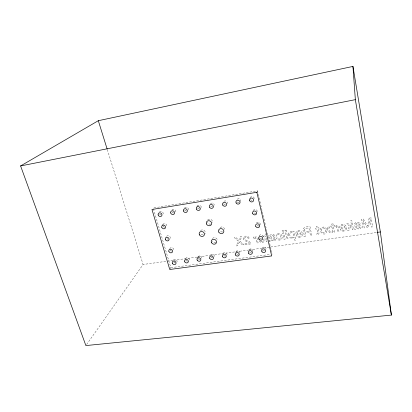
<?xml version="1.0" encoding="UTF-8"?>
<svg xmlns="http://www.w3.org/2000/svg" width="412" height="412" viewBox="0 0 412 412"><rect width="100%" height="100%" fill="white"/><g stroke="black" fill="none" stroke-linecap="round" stroke-linejoin="round"><path stroke-width="0.31" stroke-dasharray="2.06 1.54" d="M259.756 238.563L259.828 237.909M256.872 192.306L257.469 190.859L153.207 207.993L170.831 267.687L170.017 269.031M197.466 257.953L198.162 256.635M196.668 207.236L197.636 205.743M86.618 344.53L143.088 264.494L172.983 260.394M162.23 225.488L163.106 224.308M173.622 260.307L210.517 255.244M211.155 255.157L248.688 250.012M249.322 249.924L376.553 232.471M170.831 267.687L270.262 254.384M267.177 241.72L266.301 241.741L266.111 240.922L267.069 240.572L266.121 236.256L265.055 236.406L264.854 235.556L265.92 235.401L265.513 233.666M260.693 241.035C262.001 242.539 264.705 240.999 263.793 239.027M259.215 240.824C261.965 245.547 268.042 239.563 263.51 236.519A2.833 2.549 18.8 0 0 262.351 235.968M107.305 149.582L143.088 264.494M267.96 235.113L268.161 235.963M257.469 190.859L272.172 254.132M171.593 251.088A1.978 1.715 31.8 0 1 170.305 250.3M169.878 248.946A1.978 1.715 31.8 0 1 172.206 247.663A1.978 1.715 31.8 0 1 173.56 250.182M252.098 200.464A2.111 1.952 22.5 0 1 250.336 199.32M250.187 197.812A2.111 1.952 22.5 0 1 254.266 198.687M238.378 254.307A2.024 1.792 22.5 0 1 236.473 253.632M236.014 251.825A2.024 1.792 22.5 0 1 239.918 252.71M239.166 202.601A2.096 1.926 25.5 0 1 236.874 201.483M237.276 199.161A2.096 1.926 25.5 0 1 240.67 201.36M256.187 213.159A2.096 1.921 21.1 0 1 253.39 212.185M253.246 210.697A2.096 1.921 21.1 0 1 257.299 211.577M259.184 225.828A2.081 1.89 19.9 0 1 256.403 224.859M256.491 222.959A2.081 1.89 19.9 0 1 260.199 224.767M203.152 234.799A2.699 2.4 29.2 0 1 200.33 233.135M200.572 230.71A2.699 2.4 29.2 0 1 204.239 230.473A2.699 2.4 29.2 0 1 204.857 233.965M210.846 224.056A2.724 2.446 29.1 0 1 207.391 222.377M207.751 219.926A2.724 2.446 29.1 0 1 211.202 219.606A2.724 2.446 29.1 0 1 212.304 222.84M212.855 257.773A1.998 1.751 26.1 0 1 210.98 257.103M210.496 255.322A1.998 1.751 26.1 0 1 212.911 254.312A1.998 1.751 26.1 0 1 214.255 256.661M225.539 256.048A2.009 1.772 24.4 0 1 223.649 255.378M223.18 253.586A2.009 1.772 24.4 0 1 225.627 252.566A2.009 1.772 24.4 0 1 226.966 254.925M261.63 238.45A2.07 1.859 19 0 1 259.678 237.77M259.236 235.906A2.07 1.859 19 0 1 261.811 234.835A2.07 1.859 19 0 1 263.139 237.276M168.338 239.259A1.993 1.736 33.2 0 1 166.973 238.589M166.633 236.38A1.993 1.736 33.2 0 1 169.244 235.988A1.993 1.736 33.2 0 1 169.981 238.527M264.54 250.754A2.055 1.833 18.2 0 1 262.604 250.074M262.166 248.235A2.055 1.833 18.2 0 1 266.095 248.647M173.761 213.014A2.034 1.808 35.3 0 1 172.056 211.917M172.031 210.038A2.034 1.808 35.3 0 1 174.703 209.605A2.034 1.808 35.3 0 1 175.45 212.242M225.328 204.754A2.081 1.906 28.1 0 1 223.582 203.621M223.963 201.319A2.081 1.906 28.1 0 1 227.336 203.502M212.721 206.839A2.07 1.88 30.4 0 1 210.774 206.16M210.486 203.816A2.07 1.88 30.4 0 1 214.245 205.125M215.97 242.338A2.693 2.395 26.8 0 1 212.407 241.025M212.479 238.589A2.693 2.395 26.8 0 1 215.486 237.796A2.693 2.395 26.8 0 1 217.361 240.381M199.511 208.941A2.055 1.854 32.3 0 1 197.662 208.065M197.379 206.155A2.055 1.854 32.3 0 1 200.222 205.454A2.055 1.854 32.3 0 1 200.835 208.323M173.54 260.013A1.962 1.689 30.5 0 1 176.331 259.807A1.962 1.689 30.5 0 1 176.547 262.459M175.213 262.82A1.962 1.689 30.5 0 1 173.869 262.161M222.614 231.941A2.724 2.441 26.4 0 1 219.385 229.86M220.126 227.527A2.724 2.441 26.4 0 1 223.361 227.45A2.724 2.441 26.4 0 1 224.54 230.375M187.445 261.162A1.972 1.71 29.2 0 1 185.786 260.096M185.591 258.736A1.972 1.71 29.2 0 1 188.171 257.845A1.972 1.71 29.2 0 1 189.098 260.461M251.377 252.541A2.039 1.813 20.4 0 1 249.456 251.861M249.229 249.62A2.039 1.813 20.4 0 1 252.855 251.397M199.82 259.478A1.983 1.73 27.7 0 1 198.157 258.412M197.971 257.042A1.983 1.73 27.7 0 1 200.582 256.14A1.983 1.73 27.7 0 1 201.499 258.777M186.492 210.995A2.045 1.833 33.9 0 1 184.519 209.481M184.653 208.05A2.045 1.833 33.9 0 1 187.548 207.658A2.045 1.833 33.9 0 1 187.867 210.522M161.262 215.018A2.024 1.787 36.6 0 1 159.562 213.926M159.526 212.062A2.024 1.787 36.6 0 1 162.38 211.789A2.024 1.787 36.6 0 1 162.627 214.606M164.826 227.223A2.009 1.761 34.8 0 1 163.137 226.142M162.92 224.731A2.009 1.761 34.8 0 1 165.5 223.768A2.009 1.761 34.8 0 1 166.479 226.476M340.976 226.811L340.976 227.465L344.952 226.904C344.684 224.813 341.182 224.669 340.976 226.811M288.544 233.882C287.808 236.905 292.005 240.196 294.055 237.137L294.75 240.325L295.893 240.17L294.003 231.42L292.881 231.58L293.066 232.414C291.629 230.983 288.724 231.745 288.544 233.882M317.807 233.166L317.647 233.645L316.792 233.81L316.962 234.655C320.531 235.211 318.491 230.56 318.157 228.84L319.104 228.706L318.929 227.831L317.976 227.965L317.616 226.178L316.426 226.348L316.787 228.135L315.669 228.294L315.849 229.17L316.967 229.01L317.807 233.166M282.168 237.147C282.447 239.248 280.114 240.603 278.275 239.918A2.379 2.142 15.6 0 1 277.039 239.073L276.462 238.054L277.564 237.899L278.378 238.903L280.006 239.048A1.432 1.288 15.5 0 0 280.788 238.316C281.664 236.349 279.403 233.043 277.369 234.943L277.127 235.968L276.025 236.122C275.69 231.807 282.766 233.269 282.168 237.147M327.612 228.31C326.752 231.487 331.32 234.783 333.298 231.529L333.457 232.347L334.554 232.193L332.85 223.345L331.686 223.51L332.309 226.718C330.79 225.354 327.844 226.167 327.612 228.31M270.313 240.083L269.649 240.51L269.824 241.278L271.101 241.108L271.436 240.175C277.06 243.497 277.142 234.912 271.034 237.101L270.617 236.061L271.312 235.453L272.754 235.298L273.764 236.246L274.819 236.097L274.047 234.83L272.729 234.392L269.917 235.108L269.438 236.091L270.313 240.083M302.398 234.32C302.707 237.631 297.485 238.399 296.346 235.51L297.479 235.35C298.422 237.286 301.939 236.308 301.105 233.98L296.074 234.691C294.158 229.602 302.887 229.376 302.398 234.32M243.363 238.074C243.075 241.602 247.916 240.881 249.409 243.101L244.635 243.77L244.872 244.738L250.877 243.899C250.532 240.165 244.949 241.556 244.594 238.208L244.816 237.662C245.902 236.416 248.086 237.157 248.251 238.8L249.373 238.641C249.121 235.582 243.981 235.077 243.363 238.074M355.788 223.943L356.169 225.034C362.987 223.026 362.339 231.513 356.421 228.253L356.318 228.881L355.479 229.407L354.624 229.417L354.48 228.614C356.833 228.403 353.491 224.725 354.794 223.247C356.2 221.852 359.815 221.491 360.289 223.963L359.151 224.123L358.126 223.134L356.565 223.304L355.788 223.943M359.882 226.878L359.861 227.316C358.806 228.995 355.716 227.862 356.045 225.802L359.161 226.049L359.882 226.878M326.917 230.859C325.197 239.568 314.701 227.893 323.544 227.038A2.951 2.663 6.8 0 1 325.423 227.692L326.319 228.722L326.917 230.859M289.78 233.862C289.111 235.942 291.748 238.78 293.473 236.648C294.946 234.284 291.047 230.638 289.78 233.862M346.477 228.109C346.688 231.472 341.337 232.327 340.168 229.34L341.347 229.17C342.31 231.168 345.92 230.133 345.143 227.759L339.905 228.5C338.072 223.314 347.048 222.995 346.477 228.109M332.927 229.901C332.911 233.341 327.88 231.688 328.843 228.686C329.157 225.652 333.591 227.275 332.927 229.901M305.529 235.958L305.483 236.256L303.912 236.478L304.174 235.7L303.865 233.12L304.71 231.987C299.184 228.742 306.955 225.982 309.989 226.667L311.786 235.376L310.499 235.556L309.731 231.838L305.426 232.795L305.529 235.958M321.489 229.144C320.16 234.897 328.673 233.434 324.759 228.547A1.638 1.478 6.8 0 0 323.549 227.99L322.035 228.387L321.489 229.144M304.288 229.216C303.737 232.203 307.96 231.271 309.525 230.854L308.907 227.872L305.168 228.454L304.288 229.216M369.126 218.154L367.54 226.162L363.369 218.983L361.442 219.256L363.013 228.212L364.296 228.032L362.951 220.487L367.118 227.635L368.462 227.45L370.053 219.467L371.31 227.048L372.608 226.868L371.083 217.871L369.126 218.154M297.165 232.533L297.078 233.681L300.894 233.141C300.616 231.395 297.897 230.89 297.165 232.533M239.274 241.968L237.734 245.737L236.241 245.943L238.296 241.226L234.279 237.57L235.715 237.363L238.78 240.253L240.258 236.709L241.777 236.488L239.794 241.015L244.058 244.852L242.601 245.058L239.274 241.968M350.689 226.59L349.046 230.164L347.507 230.38L349.664 225.93L346.466 223.896L348.011 223.675L351.621 225.987L350.679 220.806L351.848 220.641L353.46 229.546L352.296 229.711L351.858 227.285L350.689 226.59M274.598 239.295C273.614 240.927 270.741 239.727 270.957 237.837L273.877 238.079L274.598 239.295M253.838 238.126L253.395 237.08L254.395 237.024L255.837 237.945L255.579 236.879L256.64 236.73L258.113 242.884L257 243.039C256.568 241.401 256.501 237.57 253.838 238.126M334.647 226.615L334.235 225.524L335.306 225.462L336.8 226.42L336.583 225.307L337.722 225.143L338.947 231.575L337.752 231.745C337.438 230.014 337.449 225.992 334.647 226.615M283.235 230.519L282.071 230.689L282.338 231.884L283.497 231.719L283.235 230.519M286.093 230.107L284.95 230.272L286.85 238.867L287.993 238.708L286.093 230.107M283.76 232.883L282.601 233.048L283.986 239.264L285.145 239.104L283.76 232.883"/><path stroke-width="0.62" d="M20.6 165.943L98.314 120.701L352.95 66.425L380.369 231.951L391.4 315.082L85.881 345.575L20.6 165.943L355.35 99.653L352.95 66.425M377.191 232.383L380.369 231.951M98.314 120.701L107.115 148.969M355.35 99.653L391.4 315.082M256.872 192.306L151.971 209.476L169.749 269.484L271.693 255.929L256.872 192.306M262.058 251.84A2.07 1.844 18.3 0 0 265.524 251.377A2.07 1.844 18.3 0 0 263.139 248.838A2.07 1.844 18.3 0 0 262.058 251.84M172.489 263.536A1.972 1.7 30.5 0 0 175.79 263.907A1.972 1.7 30.5 0 0 174.111 261.079A1.972 1.7 30.5 0 0 172.489 263.536M168.935 251.578A1.988 1.72 31.8 0 0 172.242 252.278A1.988 1.72 31.8 0 0 170.872 249.301A1.988 1.72 31.8 0 0 168.935 251.578M249.693 200.804A2.122 1.962 22.6 0 0 253.328 201.133A2.122 1.962 22.6 0 0 251.639 198.002A2.122 1.962 22.6 0 0 249.693 200.804M235.463 254.992A2.039 1.802 22.5 0 0 238.934 255.368A2.039 1.802 22.5 0 0 237.291 252.438A2.039 1.802 22.5 0 0 235.463 254.992M236.148 202.972A2.111 1.936 25.5 0 0 239.743 203.307A2.111 1.936 25.5 0 0 238.043 200.196A2.111 1.936 25.5 0 0 236.148 202.972M252.772 213.74A2.111 1.931 21.1 0 0 256.388 214.085A2.111 1.931 21.1 0 0 254.714 210.995A2.111 1.931 21.1 0 0 252.772 213.74M255.811 226.487A2.096 1.9 20 0 0 259.4 226.847A2.096 1.9 20 0 0 257.742 223.798A2.096 1.9 20 0 0 255.811 226.487M206.484 223.958A2.74 2.457 29.1 0 0 211.078 224.973A2.74 2.457 29.1 0 0 209.342 220.775A2.74 2.457 29.1 0 0 206.484 223.958M199.393 234.768A2.714 2.41 29.2 0 0 203.955 235.607A2.714 2.41 29.2 0 0 202.05 231.529A2.714 2.41 29.2 0 0 199.393 234.768M222.557 256.738A2.024 1.782 24.4 0 0 225.997 257.114A2.024 1.782 24.4 0 0 224.344 254.209A2.024 1.782 24.4 0 0 222.557 256.738M209.811 258.468A2.009 1.761 26.2 0 0 213.215 258.844A2.009 1.761 26.2 0 0 211.557 255.96A2.009 1.761 26.2 0 0 209.811 258.468M170.728 212.953A2.045 1.818 35.3 0 0 174.039 214.116A2.045 1.818 35.3 0 0 173.122 210.877A2.045 1.818 35.3 0 0 170.728 212.953M209.569 207.231A2.081 1.89 30.3 0 0 213.092 207.566A2.081 1.89 30.3 0 0 211.377 204.501A2.081 1.89 30.3 0 0 209.569 207.231M211.547 242.709A2.714 2.405 26.8 0 0 216.14 243.255A2.714 2.405 26.8 0 0 213.967 239.305A2.714 2.405 26.8 0 0 211.547 242.709M218.818 232.116A2.74 2.451 26.4 0 0 223.469 232.595A2.74 2.451 26.4 0 0 221.229 228.608A2.74 2.451 26.4 0 0 218.818 232.116M165.33 239.372A2.003 1.746 33.2 0 0 168.57 240.526A2.003 1.746 33.2 0 0 167.658 237.394A2.003 1.746 33.2 0 0 165.33 239.372M183.474 210.98A2.06 1.844 33.9 0 0 186.842 212.036A2.06 1.844 33.9 0 0 185.812 208.791A2.06 1.844 33.9 0 0 183.474 210.98M248.524 253.215A2.055 1.823 20.5 0 0 252.031 253.596A2.055 1.823 20.5 0 0 250.398 250.645A2.055 1.823 20.5 0 0 248.524 253.215M158.167 214.966A2.034 1.792 36.5 0 0 161.453 216.13A2.034 1.792 36.5 0 0 160.515 212.911A2.034 1.792 36.5 0 0 158.167 214.966M196.426 209.111A2.07 1.864 32.3 0 0 199.887 209.832A2.07 1.864 32.3 0 0 198.527 206.649A2.07 1.864 32.3 0 0 196.426 209.111M222.774 205.114A2.096 1.916 28.1 0 0 226.332 205.449A2.096 1.916 28.1 0 0 224.628 202.364A2.096 1.916 28.1 0 0 222.774 205.114M259.112 239.47A2.081 1.869 19 0 0 262.599 238.981A2.081 1.869 19 0 0 260.193 236.416A2.081 1.869 19 0 0 259.112 239.47M197.219 260.178A1.998 1.741 27.7 0 0 200.587 260.554A1.998 1.741 27.7 0 0 198.924 257.685A1.998 1.741 27.7 0 0 197.219 260.178M184.782 261.867A1.988 1.72 29.2 0 0 188.114 262.238A1.988 1.72 29.2 0 0 186.445 259.395A1.988 1.72 29.2 0 0 184.782 261.867M161.772 227.254A2.019 1.772 34.8 0 0 165.037 228.413A2.019 1.772 34.8 0 0 164.11 225.24A2.019 1.772 34.8 0 0 161.772 227.254"/></g></svg>
